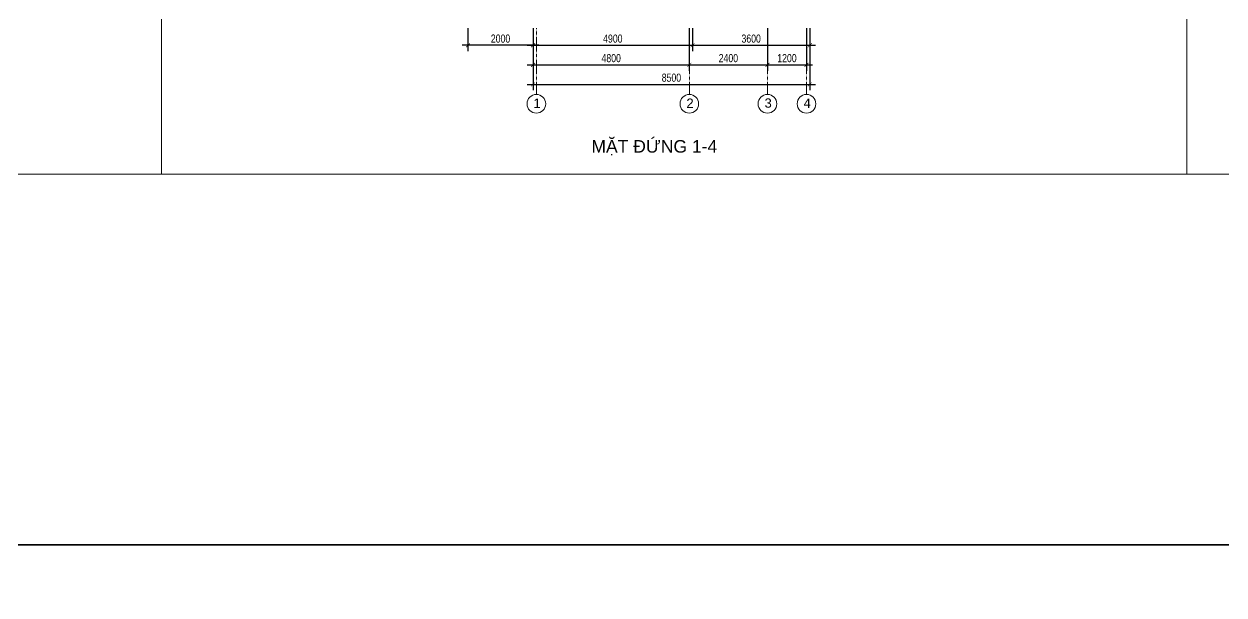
# Model space of a CAD drawing. Header units: millimetres. Extents: x 33748 to 451939, y -263262 to 62681.
# Drawn here: x 332723 to 369589, y -148372 to -130840 of the extents above; entities that cross this region are included whole.
import ezdxf
from ezdxf.enums import TextEntityAlignment as Align

# ---------------------------------------------------------------- set-up
doc = ezdxf.new("R2010")
doc.units = ezdxf.units.MM
doc.header["$PDMODE"] = 98
doc.linetypes.add('CENTER', pattern=[50.8, 31.75, -6.35, 6.35, -6.35])
doc.layers.get('Defpoints').update_dxf_attribs({"color": 202, "lineweight": 13})
for name, color, linetype, lineweight in [('-CENTER', 143, 'CENTER', 13), ('-CONCRETE', 1, 'Continuous', 35), ('-KH', 143, 'Continuous', 13), ('-TEXT', 7, 'Continuous', 15)]:
    doc.layers.add(name, color=color, linetype=linetype, lineweight=lineweight)
doc.layers.add('12. NET DIM', color=9, linetype='Continuous')
doc.styles.add('1', font='arial.ttf')
doc.styles.add('AVANH', font='', dxfattribs={"width": 0.8})
doc.styles.add('kieuchuDim', font='arial.ttf', dxfattribs={"width": 0.75})
doc.styles.get('AVANH').set_extended_font_data('.VnAvantH')
doc.dimstyles.new('C_100A3', dxfattribs={"dimscale": 100, "dimtxt": 2.5, "dimasz": 1.2, "dimexe": 1.8, "dimexo": 0, "dimgap": 0.75, "dimtad": 1, "dimdec": 0, "dimzin": 0, "dimdsep": 46, "dimtxsty": 'AVANH', "dimblk": 'ARCHTICK', "dimcen": 0, "dimdle": 1.8, "dimclrd": 256, "dimclre": 256, "dimclrt": 7, "dimadec": 0, "dimazin": 0, "dimtfac": 0.0001, "dimtdec": 0, "dimtix": 1, "dimtmove": 2, "dimatfit": 3, "dimldrblk": 'ARCHTICK', "dimfxl": 1.8, "dimtolj": 1, "dimtzin": 0, "dimarcsym": 0})

# ---------------------------------------------------------------- blocks, each defined once
blk = doc.blocks.new('_ARCHTICK')
at = {"const_width": 0.15}
blk.add_lwpolyline([(-0.5, -0.5), (0.5, 0.5)], dxfattribs=at)
blk = doc.blocks.new('*D1395')
at = {"layer": '12. NET DIM', "lineweight": -2, "transparency": 16777216}
for p, q in [((348363, -130969), (348363, -131674)), ((353263, -130969), (353263, -131674)), ((348183, -131494), (353443, -131494))]:
    blk.add_line(p, q, dxfattribs=at)
at = {"layer": 'Defpoints', "color": 0, "transparency": 16777216}
for p in [(348363, -130969), (353263, -130969), (353263, -131494)]:
    blk.add_point(p, dxfattribs=at)
at = {"layer": '12. NET DIM', "lineweight": -2, "transparency": 16777216, "xscale": 120, "yscale": 120, "zscale": 120, "rotation": 180}
blk.add_blockref('_ARCHTICK', (348363, -131494), dxfattribs=at)
at = {"layer": '12. NET DIM', "lineweight": -2, "transparency": 16777216, "xscale": 120, "yscale": 120, "zscale": 120}
blk.add_blockref('_ARCHTICK', (353263, -131494), dxfattribs=at)
at = {"layer": '12. NET DIM', "color": 7, "transparency": 16777216, "insert": (350813, -131289), "char_height": 250, "attachment_point": 5, "style": 'AVANH'}
blk.add_mtext('\\A1;4900', dxfattribs=at)
blk = doc.blocks.new('*D1396')
at = {"layer": '12. NET DIM', "lineweight": -2, "transparency": 16777216}
for p, q in [((353263, -130969), (353263, -131674)), ((356863, -130969), (356863, -131674)), ((353083, -131494), (357043, -131494))]:
    blk.add_line(p, q, dxfattribs=at)
at = {"layer": 'Defpoints', "color": 0, "transparency": 16777216}
for p in [(353263, -130969), (356863, -130969), (356863, -131494)]:
    blk.add_point(p, dxfattribs=at)
at = {"layer": '12. NET DIM', "lineweight": -2, "transparency": 16777216, "xscale": 120, "yscale": 120, "zscale": 120, "rotation": 180}
blk.add_blockref('_ARCHTICK', (353263, -131494), dxfattribs=at)
at = {"layer": '12. NET DIM', "lineweight": -2, "transparency": 16777216, "xscale": 120, "yscale": 120, "zscale": 120}
blk.add_blockref('_ARCHTICK', (356863, -131494), dxfattribs=at)
at = {"layer": '12. NET DIM', "color": 7, "transparency": 16777216, "insert": (355063, -131289), "char_height": 250, "attachment_point": 5, "style": 'AVANH'}
blk.add_mtext('\\A1;3600', dxfattribs=at)
blk = doc.blocks.new('*D1397')
at = {"layer": '12. NET DIM', "lineweight": -2, "transparency": 16777216}
for p, q in [((348363, -130969), (348363, -132274)), ((353163, -130969), (353163, -132274)), ((348183, -132094), (353343, -132094))]:
    blk.add_line(p, q, dxfattribs=at)
at = {"layer": 'Defpoints', "color": 0, "transparency": 16777216}
for p in [(348363, -130969), (353163, -130969), (353163, -132094)]:
    blk.add_point(p, dxfattribs=at)
at = {"layer": '12. NET DIM', "lineweight": -2, "transparency": 16777216, "xscale": 120, "yscale": 120, "zscale": 120, "rotation": 180}
blk.add_blockref('_ARCHTICK', (348363, -132094), dxfattribs=at)
at = {"layer": '12. NET DIM', "lineweight": -2, "transparency": 16777216, "xscale": 120, "yscale": 120, "zscale": 120}
blk.add_blockref('_ARCHTICK', (353163, -132094), dxfattribs=at)
at = {"layer": '12. NET DIM', "color": 7, "transparency": 16777216, "insert": (350763, -131889), "char_height": 250, "attachment_point": 5, "style": 'AVANH'}
blk.add_mtext('\\A1;4800', dxfattribs=at)
blk = doc.blocks.new('*D1398')
at = {"layer": '12. NET DIM', "lineweight": -2, "transparency": 16777216}
for p, q in [((348363, -130969), (348363, -132874)), ((356863, -130969), (356863, -132874)), ((348183, -132694), (357043, -132694))]:
    blk.add_line(p, q, dxfattribs=at)
at = {"layer": 'Defpoints', "color": 0, "transparency": 16777216}
for p in [(348363, -130969), (356863, -130969), (356863, -132694)]:
    blk.add_point(p, dxfattribs=at)
at = {"layer": '12. NET DIM', "lineweight": -2, "transparency": 16777216, "xscale": 120, "yscale": 120, "zscale": 120, "rotation": 180}
blk.add_blockref('_ARCHTICK', (348363, -132694), dxfattribs=at)
at = {"layer": '12. NET DIM', "lineweight": -2, "transparency": 16777216, "xscale": 120, "yscale": 120, "zscale": 120}
blk.add_blockref('_ARCHTICK', (356863, -132694), dxfattribs=at)
at = {"layer": '12. NET DIM', "color": 7, "transparency": 16777216, "insert": (352613, -132489), "char_height": 250, "attachment_point": 5, "style": 'AVANH'}
blk.add_mtext('\\A1;8500', dxfattribs=at)
blk = doc.blocks.new('*D1399')
at = {"layer": '12. NET DIM', "lineweight": -2, "transparency": 16777216}
for p, q in [((353163, -130969), (353163, -132274)), ((355563, -130969), (355563, -132274)), ((352983, -132094), (355743, -132094))]:
    blk.add_line(p, q, dxfattribs=at)
at = {"layer": 'Defpoints', "color": 0, "transparency": 16777216}
for p in [(353163, -130969), (355563, -130969), (355563, -132094)]:
    blk.add_point(p, dxfattribs=at)
at = {"layer": '12. NET DIM', "lineweight": -2, "transparency": 16777216, "xscale": 120, "yscale": 120, "zscale": 120, "rotation": 180}
blk.add_blockref('_ARCHTICK', (353163, -132094), dxfattribs=at)
at = {"layer": '12. NET DIM', "lineweight": -2, "transparency": 16777216, "xscale": 120, "yscale": 120, "zscale": 120}
blk.add_blockref('_ARCHTICK', (355563, -132094), dxfattribs=at)
at = {"layer": '12. NET DIM', "color": 7, "transparency": 16777216, "insert": (354363, -131889), "char_height": 250, "attachment_point": 5, "style": 'AVANH'}
blk.add_mtext('\\A1;2400', dxfattribs=at)
blk = doc.blocks.new('*D1400')
at = {"layer": '12. NET DIM', "lineweight": -2, "transparency": 16777216}
for p, q in [((355563, -130969), (355563, -132274)), ((356763, -130969), (356763, -132274)), ((355383, -132094), (356943, -132094))]:
    blk.add_line(p, q, dxfattribs=at)
at = {"layer": 'Defpoints', "color": 0, "transparency": 16777216}
for p in [(355563, -130969), (356763, -130969), (356763, -132094)]:
    blk.add_point(p, dxfattribs=at)
at = {"layer": '12. NET DIM', "lineweight": -2, "transparency": 16777216, "xscale": 120, "yscale": 120, "zscale": 120, "rotation": 180}
blk.add_blockref('_ARCHTICK', (355563, -132094), dxfattribs=at)
at = {"layer": '12. NET DIM', "lineweight": -2, "transparency": 16777216, "xscale": 120, "yscale": 120, "zscale": 120}
blk.add_blockref('_ARCHTICK', (356763, -132094), dxfattribs=at)
at = {"layer": '12. NET DIM', "color": 7, "transparency": 16777216, "insert": (356163, -131889), "char_height": 250, "attachment_point": 5, "style": 'AVANH'}
blk.add_mtext('\\A1;1200', dxfattribs=at)
blk = doc.blocks.new('*D1401')
at = {"layer": '12. NET DIM', "lineweight": -2, "transparency": 16777216}
for p, q in [((346363, -130969), (346363, -131674)), ((348363, -130969), (348363, -131674)), ((348543, -131494), (346183, -131494))]:
    blk.add_line(p, q, dxfattribs=at)
at = {"layer": 'Defpoints', "color": 0, "transparency": 16777216}
for p in [(346363, -130969), (348363, -130969), (346363, -131494)]:
    blk.add_point(p, dxfattribs=at)
at = {"layer": '12. NET DIM', "lineweight": -2, "transparency": 16777216, "xscale": 120, "yscale": 120, "zscale": 120, "rotation": 180}
blk.add_blockref('_ARCHTICK', (346363, -131494), dxfattribs=at)
at = {"layer": '12. NET DIM', "lineweight": -2, "transparency": 16777216, "xscale": 120, "yscale": 120, "zscale": 120}
blk.add_blockref('_ARCHTICK', (348363, -131494), dxfattribs=at)
at = {"layer": '12. NET DIM', "color": 7, "transparency": 16777216, "insert": (347363, -131289), "char_height": 250, "attachment_point": 5, "style": 'AVANH'}
blk.add_mtext('\\A1;2000', dxfattribs=at)

msp = doc.modelspace()

# ---------------------------------------------------------------- linework, layer by layer
at = {"layer": '-CENTER', "ltscale": 0.1}
for p, q in [((348463.2, -130969.4), (348463.2, -133003.4)), ((353163.2, -130969.4), (353163.2, -133003.4)), ((355563.2, -130969.4), (355563.2, -133003.4)), ((356762.8, -130969.4), (356762.8, -133003.4))]:
    msp.add_line(p, q, dxfattribs=at)
at = {"layer": '-CONCRETE', "color": 1}
for points in [[(123413.8, -94455), (451939.1, -94455), (451939.1, -146833.8), (123413.8, -146833.8)], [(123413.8, -146833.8), (451939.1, -146833.8), (451939.1, -205047.7), (123413.8, -205047.7)]]:
    msp.add_lwpolyline(points, close=True, dxfattribs=at)
at = {"layer": '-KH'}
for centre in [(348463.2, -133289.7), (353163.2, -133289.7), (355563.2, -133289.7), (356762.8, -133289.7)]:
    msp.add_circle(centre, 286.3, dxfattribs=at)
at = {"layer": 'Defpoints'}
for points in [[(305447.2, -135447.2), (336947.2, -135447.2), (336947.2, -113172.2), (305447.2, -113172.2)], [(336947.2, -135447.2), (368447.2, -135447.2), (368447.2, -113172.2), (336947.2, -113172.2)], [(368447.2, -135447.2), (399947.2, -135447.2), (399947.2, -113172.2), (368447.2, -113172.2)]]:
    msp.add_lwpolyline(points, close=True, dxfattribs=at)

# ---------------------------------------------------------------- texts
at = {"layer": '-TEXT', "color": 2, "style": '1'}
for s, p in [('1', (348485, -133271.6)), ('2', (353185, -133271.6)), ('3', (355585, -133266.5)), ('4', (356784.7, -133270.4))]:
    msp.add_text(s, height=286.3, dxfattribs=at).set_placement(p, align=Align.MIDDLE_CENTER)
at = {"layer": '-TEXT', "color": 4, "style": 'kieuchuDim'}
msp.add_text('MẶT ĐỨNG 1-4', height=385, dxfattribs=at).set_placement((352087.6, -134789), align=Align.CENTER)

# ---------------------------------------------------------------- dimensions: what is measured, and where the dimension line sits
at = {"layer": '12. NET DIM'}
for base, p1, p2, picture, middle in [((346363.2, -131493.7), (348363.2, -130969.4), (346363.2, -130969.4), '*D1401', (347363.2, -131289.4)), ((353262.8, -131493.7), (348363.2, -130969.4), (353262.8, -130969.4), '*D1395', (350813, -131289.4)), ((353163.2, -132093.7), (348363.2, -130969.4), (353163.2, -130969.4), '*D1397', (350763.2, -131889.4)), ((356862.8, -132693.7), (348363.2, -130969.4), (356862.8, -130969.4), '*D1398', (352613, -132489.4)), ((355563.2, -132093.7), (353163.2, -130969.4), (355563.2, -130969.4), '*D1399', (354363.2, -131889.4)), ((356862.8, -131493.7), (353262.8, -130969.4), (356862.8, -130969.4), '*D1396', (355062.8, -131289.4)), ((356762.8, -132093.7), (355563.2, -130969.4), (356762.8, -130969.4), '*D1400', (356163, -131889.4))]:
    dim = msp.add_linear_dim(base=base, p1=p1, p2=p2, dimstyle='C_100A3', dxfattribs=at)
    dim.commit()
    dim.dimension.update_dxf_attribs({"geometry": picture, "text_midpoint": middle})

doc.saveas('drawing.dxf')
